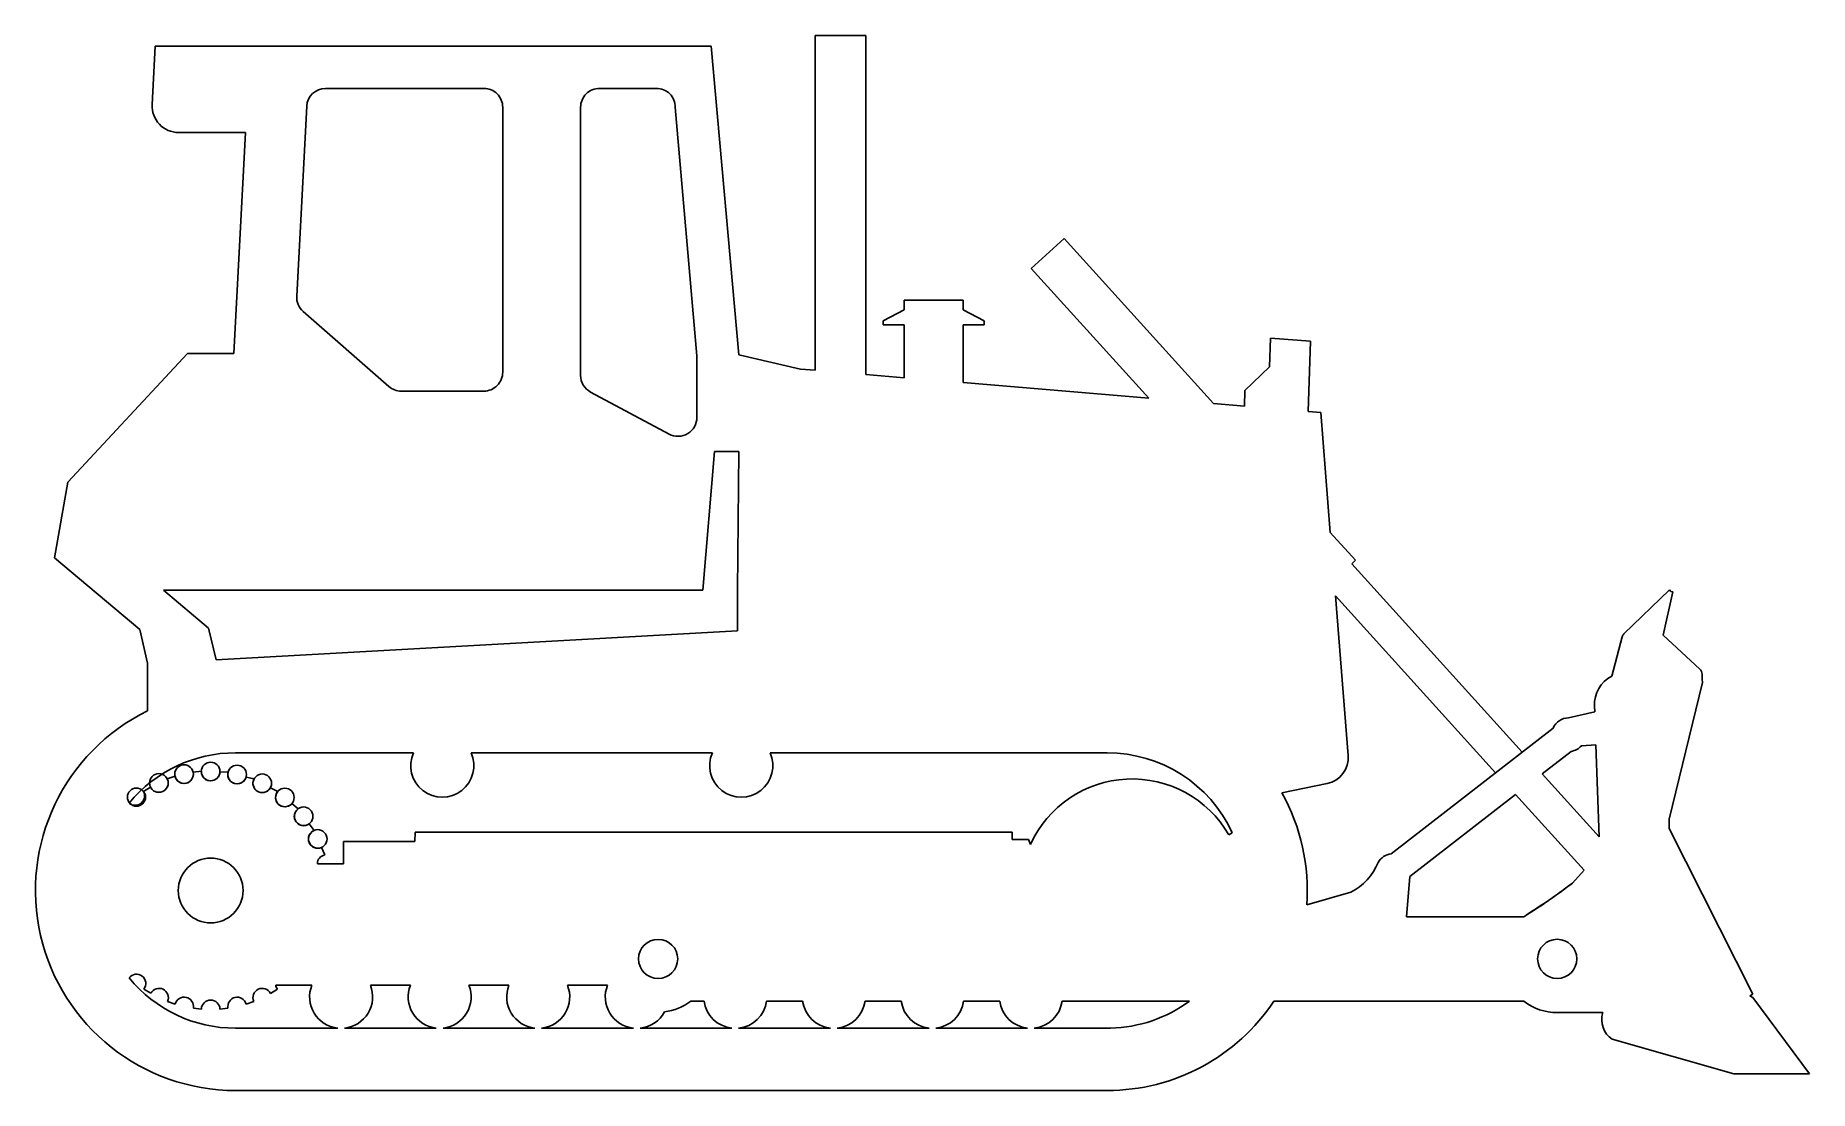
# Model space of a CAD drawing. Extents: x 0 to 6.54, y 0 to 3.89.
import ezdxf

# ---------------------------------------------------------------- set-up
doc = ezdxf.new("R2010")
doc.units = 0
doc.layers.add('WHITE', color=7, linetype='CONTINUOUS')

msp = doc.modelspace()

# ---------------------------------------------------------------- linework, layer by layer
at = {"layer": 'WHITE', "linetype": 'CONTINUOUS'}
for p, q in [((2.875397, 2.65639), (2.875397, 3.89099)), ((2.875397, 3.89099), (3.061707, 3.89099)), ((3.061707, 3.89099), (3.061707, 2.64089)), ((0.430107, 3.63599), (0.441407, 3.85139)), ((0.441407, 3.85139), (2.491207, 3.85139)), ((2.491207, 3.85139), (2.593997, 2.71339)), ((1.653207, 3.69599), (1.069907, 3.69599)), ((2.289507, 3.69599), (2.080107, 3.69599)), ((1.000108, 3.62989), (0.963307, 2.92919)), ((1.723107, 2.64939), (1.723107, 3.62609)), ((2.010207, 3.62609), (2.010207, 2.63759)), ((2.439407, 2.70999), (2.359407, 3.62609)), ((0.774607, 3.53299), (0.527807, 3.53299)), ((0.731907, 2.71779), (0.774607, 3.53299)), ((3.671907, 3.03209), (3.792807, 3.14179)), ((3.792807, 3.14179), (4.344107, 2.53339)), ((4.106007, 2.55339), (3.671907, 3.03209)), ((3.125507, 2.83889), (3.202997, 2.87919)), ((3.202997, 2.87919), (3.202997, 2.91499)), ((3.202997, 2.91499), (3.420407, 2.91499)), ((3.420407, 2.91499), (3.420407, 2.87919)), ((3.420407, 2.87919), (3.498207, 2.83889)), ((0.987107, 2.872989), (1.303107, 2.59679)), ((3.125507, 2.82329), (3.125507, 2.83889)), ((3.202997, 2.82329), (3.125507, 2.82329)), ((3.202997, 2.62889), (3.202997, 2.82329)), ((3.498207, 2.82329), (3.420407, 2.82329)), ((3.420407, 2.82329), (3.420407, 2.61069)), ((3.498207, 2.83889), (3.498207, 2.82329)), ((4.550627, 2.66909), (4.554327, 2.77449)), ((4.554327, 2.77449), (4.701727, 2.76359)), ((4.701727, 2.76359), (4.692727, 2.50409)), ((0.119407, 2.24399), (0.561007, 2.71779)), ((0.561007, 2.71779), (0.731907, 2.71779)), ((2.439307, 2.48259), (2.439407, 2.70999)), ((2.593997, 2.71339), (2.820907, 2.66089)), ((2.820907, 2.66089), (2.875397, 2.65639)), ((3.061707, 2.64089), (3.202997, 2.62889)), ((4.459907, 2.58159), (4.550627, 2.66909)), ((1.349007, 2.579389), (1.653207, 2.57939)), ((2.047107, 2.57609), (2.336407, 2.42109)), ((3.420407, 2.61069), (4.106007, 2.55339)), ((4.457907, 2.52379), (4.459907, 2.58159)), ((4.344107, 2.53339), (4.457907, 2.52379)), ((4.692727, 2.50409), (4.739327, 2.50019)), ((4.739327, 2.50019), (4.774627, 2.05849)), ((2.504187, 2.35659), (2.461207, 1.84569)), ((2.593997, 2.35659), (2.504187, 2.35659)), ((2.589077, 1.84569), (2.593997, 2.35659)), ((0.070107, 1.96449), (0.119407, 2.24399)), ((4.774627, 2.05849), (4.868027, 1.95539)), ((0.384707, 1.70049), (0.070107, 1.96449)), ((4.868027, 1.95539), (4.853627, 1.94239)), ((4.853627, 1.94239), (5.482727, 1.24839)), ((2.461207, 1.84569), (0.471507, 1.84569)), ((0.471507, 1.84569), (0.638507, 1.70549)), ((2.589077, 1.69519), (2.589077, 1.84569)), ((5.857727, 1.683689), (6.025427, 1.84609)), ((6.038227, 1.83879), (6.002227, 1.67919)), ((6.025427, 1.84609), (6.030727, 1.84049)), ((6.030727, 1.84049), (6.038227, 1.83879)), ((5.384227, 1.17199), (4.793327, 1.82389)), ((4.793327, 1.82389), (4.840327, 1.23529)), ((0.638507, 1.70549), (0.665797, 1.58819)), ((0.413607, 1.57629), (0.384707, 1.70049)), ((0.665797, 1.58819), (2.589077, 1.69519)), ((5.812527, 1.52779), (5.851427, 1.67299)), ((6.002227, 1.67919), (6.137427, 1.55419)), ((0.413607, 1.40039), (0.413607, 1.57629)), ((6.145728, 1.53559), (6.145727, 1.51289)), ((6.146827, 1.50449), (6.024127, 1.00049)), ((5.653127, 1.37429), (5.749727, 1.39659)), ((5.749727, 1.39659), (5.749027, 1.41789)), ((4.999527, 0.87299), (5.596327, 1.33669)), ((1.393707, 1.24549), (0.737607, 1.24549)), ((2.496207, 1.24549), (1.606607, 1.24549)), ((3.952308, 1.24549), (2.709197, 1.24549)), ((5.555927, 1.16759), (5.663027, 1.25079)), ((5.700527, 1.27169), (5.754027, 1.27449)), ((5.754027, 1.27449), (5.765727, 0.93609)), ((0.581408, 1.17459), (0.611607, 1.17809)), ((0.398507, 1.10299), (0.424107, 1.11919)), ((0.485907, 1.14919), (0.514507, 1.15919)), ((0.680308, 1.17479), (0.710507, 1.17469)), ((0.776608, 1.15609), (0.806107, 1.14939)), ((0.866507, 1.11659), (0.893607, 1.10329)), ((4.762627, 1.131691), (4.596327, 1.09729)), ((5.765727, 0.93609), (5.555927, 1.16759)), ((0.945407, 1.05809), (0.968707, 1.03889)), ((5.068627, 0.78899), (5.457527, 1.09119)), ((5.457527, 1.09119), (5.710427, 0.81219)), ((1.009307, 0.98349), (1.027407, 0.95939)), ((6.024127, 1.00049), (6.024127, 0.96629)), ((1.136407, 0.83639), (1.136407, 0.91859)), ((1.136407, 0.91859), (1.399007, 0.91859)), ((1.399007, 0.91859), (1.400707, 0.95249)), ((1.400707, 0.95249), (3.601407, 0.95249)), ((3.601407, 0.95249), (3.601407, 0.92549)), ((3.601407, 0.92549), (3.662097, 0.92549)), ((3.662097, 0.92549), (3.669107, 0.90759)), ((4.400207, 0.94339), (4.413107, 0.95089)), ((6.024127, 0.96629), (6.332927, 0.35525)), ((1.055207, 0.89659), (1.066907, 0.86899)), ((1.039408, 0.83639), (1.136407, 0.83639)), ((5.055427, 0.64087), (5.068627, 0.78899)), ((5.710427, 0.81219), (5.668128, 0.76529)), ((4.688028, 0.684229), (4.850527, 0.73139)), ((5.487827, 0.640589), (5.055427, 0.64087)), ((0.425308, 0.35859), (0.400107, 0.37437)), ((0.515206, 0.31908), (0.487207, 0.32887)), ((0.804807, 0.32867), (0.776707, 0.3189)), ((0.891907, 0.37406), (0.866707, 0.35833)), ((1.019207, 0.38824), (0.885807, 0.38824)), ((1.235007, 0.38824), (1.382607, 0.38824)), ((1.598307, 0.38824), (1.746007, 0.38824)), ((1.961707, 0.38824), (2.109407, 0.38824)), ((2.416507, 0.33), (2.465608, 0.33)), ((2.695807, 0.33), (2.829008, 0.33)), ((3.059107, 0.33), (3.192397, 0.33)), ((3.422497, 0.33), (3.555808, 0.33)), ((4.255097, 0.33), (3.785907, 0.33)), ((5.488527, 0.32999), (4.567027, 0.33)), ((6.332927, 0.35525), (6.321727, 0.34981)), ((6.321727, 0.34981), (6.332327, 0.34323)), ((6.332327, 0.34323), (6.541927, 0.06095)), ((0.611607, 0.30048), (0.582107, 0.30381)), ((0.709807, 0.30373), (0.680307, 0.30044)), ((5.779627, 0.28719), (5.611627, 0.2872)), ((0.737607, 0.22984), (1.114607, 0.22984)), ((1.478007, 0.229839), (1.139607, 0.22985)), ((1.841407, 0.22984), (1.503007, 0.22985)), ((2.204807, 0.22984), (1.866407, 0.22985)), ((2.568308, 0.22984), (2.229707, 0.22984)), ((2.931698, 0.22984), (2.593007, 0.22984)), ((3.295107, 0.22984), (2.956407, 0.22984)), ((3.658507, 0.22984), (3.319807, 0.22984)), ((3.683197, 0.22984), (3.964307, 0.22998)), ((6.262427, 0.06095), (5.814527, 0.18937)), ((3.952207, 0), (0.737607, 0)), ((6.541927, 0.06095), (6.262427, 0.06095))]:
    msp.add_line(p, q, dxfattribs=at)
for centre, radius in [((0.547958, 1.16689), 0.034355), ((0.645957, 1.17644), 0.03439), ((0.743557, 1.16539), 0.034334), ((0.372316, 1.082097), 0.033503), ((0.455007, 1.13419), 0.034546), ((0.836307, 1.13299), 0.034366), ((0.919507, 1.08069), 0.034374), ((0.988797, 1.011178), 0.034457), ((1.04071, 0.927834), 0.034443), ((0.646002, 0.73769), 0.119435), ((2.296007, 0.4853), 0.0722), ((5.611586, 0.485547), 0.0722)]:
    msp.add_circle(centre, radius, dxfattribs=at)
for centre, radius, start, end in [((1.069833, 3.626165), 0.069825, 89.939278, 176.941885), ((1.653207, 3.62609), 0.0699, 0, 90.000043), ((2.080107, 3.62609), 0.0699, 90, 180.000043), ((2.289507, 3.62609), 0.0699, 0, 90.000043), ((0.527829, 3.630847), 0.097857, 176.9873, 269.987119), ((1.033037, 2.92558), 0.069823, 177.036379, 228.867376), ((1.653196, 2.649301), 0.069911, -89.990969, 0.07288), ((2.08007, 2.637688), 0.069863, -179.919636, -118.152851), ((1.349222, 2.649197), 0.069807, -131.34583, -90.176362), ((2.369444, 2.482649), 0.069864, -118.221216, -0.047991), ((5.873899, 1.666963), 0.023266, 134.034465, 164.98657), ((5.865302, 1.424001), 0.116435, 116.952796, 183.008494), ((6.116912, 1.533883), 0.028866, 3.389367, 44.708064), ((6.134673, 1.50717), 0.012446, -12.437174, 27.359745), ((0.737697, 0.737697), 0.737697, 116.060899, 269.993049), ((5.653392, 1.312189), 0.062102, 90.244097, 156.76348), ((0.737716, 0.73765), 0.50784, 90.01225, 140.614807), ((1.500157, 1.19829), 0.116445, 156.08739, 383.91253), ((2.602702, 1.19829), 0.116486, 156.096405, 383.903558), ((3.952207, 0.737652), 0.507838, 24.827857, 89.988672), ((5.653381, 1.312189), 0.062152, -81.071936, -40.663302), ((0.645957, 1.17644), 0.03439, 177.249915, 357.249915), ((4.742796, 1.227501), 0.097841, -78.306041, 4.566246), ((0.455007, 1.13419), 0.034348, -154.106266, 25.893735), ((0.547958, 1.16689), 0.034325, -167.036832, 12.963168), ((0.743557, 1.16539), 0.034334, 164.283832, 344.283833), ((0.836307, 1.13299), 0.034366, 151.495988, 331.495988), ((4.043855, 0.737652), 0.411479, 29.999758, 155.607004), ((0.367261, 1.087124), 0.035043, -128.999644, 26.920083), ((0.919507, 1.08069), 0.034374, 138.892476, 318.892477), ((3.952236, 0.737591), 0.737724, -4.147977, 29.181581), ((0.989007, 1.01119), 0.034342, 126.2359, 306.2359), ((1.041307, 0.92799), 0.034339, 113.877782, 293.877782), ((1.073796, 0.83528), 0.034407, 101.549971, 178.151578), ((5.006695, 0.80972), 0.063675, 96.463607, 150.587892), ((4.751781, 0.923179), 0.215717, -62.757515, -22.39589), ((4.358046, 2.466795), 2.147425, -58.257005, -52.405358), ((4.368002, 2.472921), 2.146236, -58.220281, -52.715715), ((0.372421, 0.394658), 0.034324, -36.233556, 142.734118), ((0.737601, 0.73765), 0.50781, -140.616409, -89.999369), ((0.455606, 0.342374), 0.034365, -23.138387, 151.844201), ((0.54831, 0.309927), 0.034346, -10.25904, 164.543533), ((0.645956, 0.298922), 0.034385, 2.530303, 177.403718), ((0.743572, 0.309925), 0.034329, 15.155578, 190.396154), ((0.836296, 0.342375), 0.034342, 27.683556, 203.520182), ((0.919532, 0.394346), 0.034273, -169.737953, -143.708905), ((1.127093, 0.345288), 0.116121, 158.291528, 263.827306), ((1.127128, 0.345292), 0.116114, -83.830196, 21.708173), ((1.490514, 0.345301), 0.116137, 158.301254, 263.817564), ((1.490492, 0.345245), 0.116072, -83.810245, 21.741334), ((1.853915, 0.345302), 0.116137, 158.301646, 263.817475), ((1.853892, 0.345245), 0.116072, -83.810245, 21.741334), ((2.217293, 0.345288), 0.116122, 158.291528, 263.827306), ((2.296057, 0.485306), 0.196541, -83.14741, -52.203911), ((2.580674, 0.345252), 0.116073, -172.449275, -96.116005), ((2.580746, 0.34526), 0.116069, -83.936109, -7.55455), ((2.944044, 0.345221), 0.116039, -172.462915, -96.107942), ((2.944068, 0.345223), 0.116041, -83.896308, -7.538412), ((3.307438, 0.345227), 0.116044, -172.460297, -96.099654), ((3.307453, 0.345228), 0.116047, -83.888792, -7.540351), ((3.670841, 0.345218), 0.116035, -172.463773, -96.10152), ((3.670835, 0.345259), 0.116079, -83.886783, -7.553578), ((3.952283, 0.737591), 0.737591, -90.005892, -33.545419), ((3.952305, 0.737593), 0.507754, -88.645586, -53.392123), ((5.611586, 0.485547), 0.198347, -128.347097, -89.988156), ((2.217311, 0.34529), 0.116113, -83.871333, -28.340818), ((5.861556, 0.261285), 0.085927, 162.453405, 236.817217)]:
    msp.add_arc(centre, radius, start, end, dxfattribs=at)

doc.saveas('drawing.dxf')
